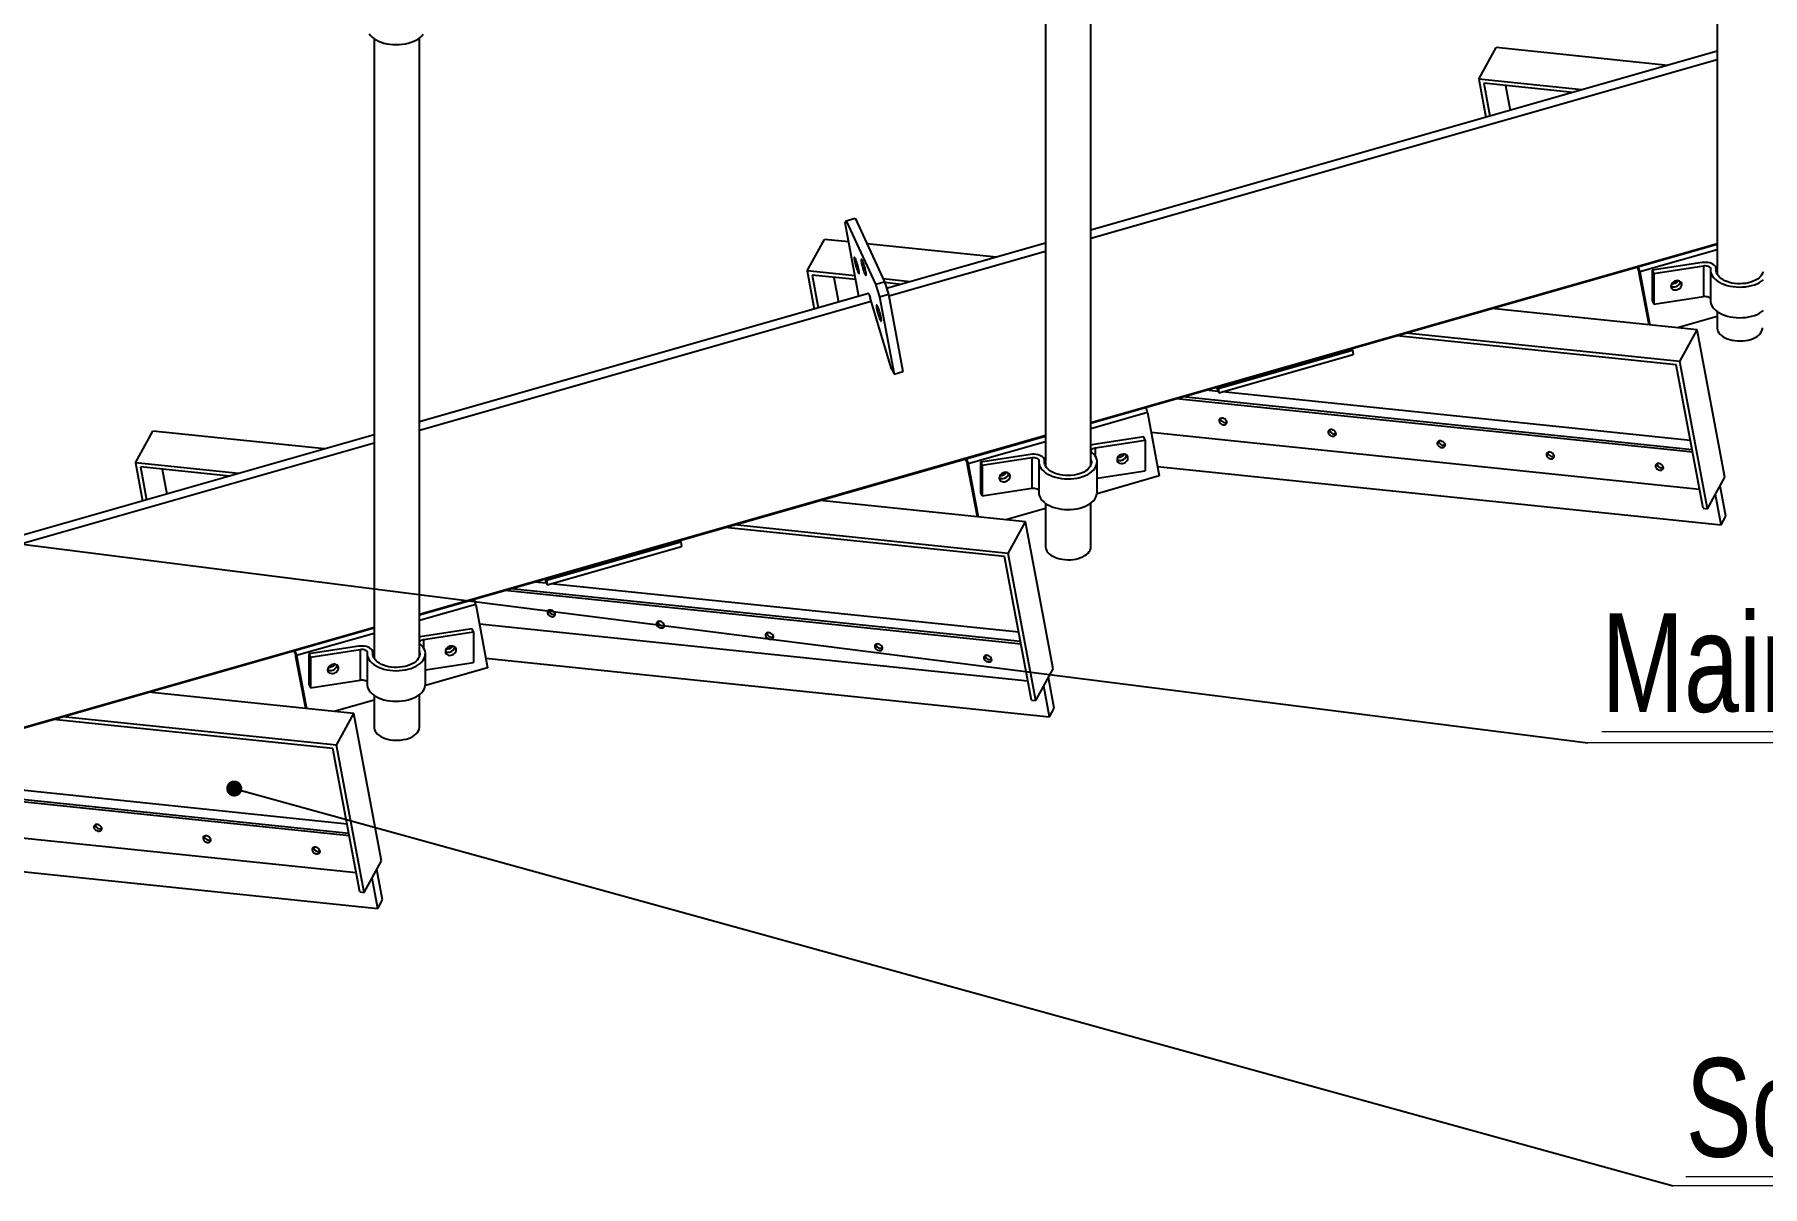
# Model space of a CAD drawing. Header units: millimetres. Extents: x 122 to 2816, y -707 to 556.
# Drawn here: x 332.8 to 394.2, y 192.9 to 233.9 of the extents above; entities that cross this region are included whole.
import ezdxf

# ---------------------------------------------------------------- set-up
doc = ezdxf.new("R2010")
doc.units = ezdxf.units.MM
doc.styles.add('SLDTEXTSTYLE7', font='TXT', dxfattribs={"width": 0.75})
doc.dimstyles.new('SLDDIMSTYLE0', dxfattribs={"dimtxt": 2.5, "dimasz": 1.852083, "dimexe": 0, "dimexo": 0.625, "dimgap": 0, "dimtad": 1, "dimdec": 0, "dimrnd": 1e-09, "dimtxsty": 'Standard', "dimsah": 1, "dimcen": 2.5, "dimazin": 3, "dimtfac": 1.852083, "dimtdec": 0, "dimtmove": 0, "dimatfit": 3, "dimfrac": 2})
doc.dimstyles.new('SLDDIMSTYLE1', dxfattribs={"dimtxt": 2.5, "dimasz": 0.569872, "dimexe": 0, "dimexo": 0.625, "dimgap": 0, "dimtad": 1, "dimdec": 0, "dimrnd": 1e-09, "dimtxsty": 'Standard', "dimblk1": 'DOT', "dimblk2": 'DOT', "dimsah": 1, "dimcen": 2.5, "dimazin": 3, "dimtfac": 0.569872, "dimtdec": 0, "dimtmove": 0, "dimatfit": 3, "dimldrblk": 'DOT', "dimfrac": 2})

# ---------------------------------------------------------------- blocks, each defined once
blk = doc.blocks.new('SW_NOTE_0_7')
at = {"color": 0, "linetype": 'Continuous', "lineweight": 0}
blk.add_line((17.432, 0), (0, 0), dxfattribs=at)
at = {"color": 0, "linetype": 'Continuous', "lineweight": 0, "insert": (0.446, 4.54), "char_height": 3.5, "attachment_point": 1, "style": 'SLDTEXTSTYLE7'}
blk.add_mtext('\\LScraper', dxfattribs=at)
blk = doc.blocks.new('_Dot')
at = {"color": 0, "linetype": 'ByBlock', "lineweight": -2}
blk.add_line((-0.5, 0), (-1, 0), dxfattribs=at)
at = {"color": 0, "linetype": 'ByBlock', "const_width": 0.5}
blk.add_lwpolyline([(-0.25, 0, 1), (0.25, 0, 1)], format="xyb", close=True, dxfattribs=at)
blk = doc.blocks.new('SW_NOTE_0_10')
at = {"color": 0, "linetype": 'Continuous', "lineweight": 0}
blk.add_line((23.402, 0), (0, 0), dxfattribs=at)
at = {"color": 0, "linetype": 'Continuous', "lineweight": 0, "insert": (0.488, 4.606), "char_height": 3.5, "attachment_point": 1, "style": 'SLDTEXTSTYLE7'}
blk.add_mtext('\\LMain Shaft', dxfattribs=at)

msp = doc.modelspace()

# ---------------------------------------------------------------- linework, layer by layer
at = {"color": 7, "linetype": 'Continuous', "lineweight": 25}
for p, q in [((392.545047, 234.853548), (392.545047, 225.347587)), ((368.68668, 234.281314), (368.68668, 218.52286)), ((370.29668, 218.571443), (370.29668, 234.296749)), ((344.828312, 233.709145), (344.828312, 211.69889)), ((346.438312, 211.774001), (346.438312, 233.732505)), ((384.074411, 232.271907), (384.689491, 233.395951)), ((390.794804, 232.762326), (384.689491, 233.395951)), ((392.545047, 233.262108), (370.29668, 226.909084)), ((384.074411, 232.271907), (384.329906, 230.916274)), ((387.743741, 231.891095), (384.074411, 232.271907)), ((387.414658, 231.797125), (384.254103, 232.125135)), ((384.254103, 232.125135), (384.474172, 230.957469)), ((385.020852, 232.04556), (385.187533, 231.161169)), ((361.562616, 227.166261), (361.599631, 227.241746)), ((362.05465, 224.555571), (361.562616, 227.166261)), ((361.599631, 227.241746), (361.917817, 227.332604)), ((361.599631, 227.241746), (362.64717, 224.984858)), ((361.917817, 227.332604), (362.965355, 225.075716)), ((360.210528, 225.457572), (360.825608, 226.581616)), ((361.689705, 226.491938), (360.825608, 226.581616)), ((366.930921, 225.947991), (362.339305, 226.42452)), ((368.68668, 226.449348), (363.037898, 224.836338)), ((370.29668, 220.079844), (392.545047, 226.432869)), ((370.29668, 220.052303), (392.545047, 226.405328)), ((360.210528, 225.457572), (360.466023, 224.101939)), ((361.91805, 225.280361), (360.210528, 225.457572)), ((361.942679, 225.149682), (360.39022, 225.3108)), ((360.39022, 225.3108), (360.610289, 224.143134)), ((389.726499, 225.556434), (389.708443, 225.595335)), ((389.746615, 225.606235), (389.748708, 225.601725)), ((390.126907, 223.540654), (389.780711, 225.377542)), ((389.80292, 225.422833), (390.158266, 223.5374)), ((392.010564, 225.755081), (390.2397, 225.481157)), ((390.2397, 225.481157), (390.291464, 225.369634)), ((390.2397, 225.481157), (390.2397, 224.392436)), ((390.291464, 225.369634), (392.062328, 225.643558)), ((390.291464, 225.369634), (390.291464, 224.280913)), ((392.062328, 225.643558), (392.062328, 224.554836)), ((392.311199, 225.483302), (392.311199, 224.394581)), ((392.514091, 225.443257), (392.514091, 225.532034)), ((361.15697, 225.231225), (361.32365, 224.346834)), ((362.64717, 224.984858), (362.965355, 225.075716)), ((362.64717, 224.984858), (362.782701, 224.537629)), ((363.879858, 225.07676), (362.918565, 225.176525)), ((362.965355, 225.075716), (363.100886, 224.628487)), ((363.550776, 224.98279), (362.975421, 225.042502)), ((362.391438, 224.651741), (346.438312, 220.096324)), ((362.375113, 224.662388), (362.366384, 224.644587)), ((363.213633, 221.979254), (362.448318, 224.50467)), ((362.782701, 224.537629), (363.100886, 224.628487)), ((362.782701, 224.537629), (363.299906, 221.793382)), ((363.100886, 224.628487), (363.618091, 221.884239)), ((391.838223, 223.36305), (384.542548, 224.120213)), ((390.2397, 224.392436), (390.291464, 224.280913)), ((390.291464, 224.280913), (392.062328, 224.554836)), ((392.545047, 223.837215), (391.138741, 223.435644)), ((392.545047, 224.016645), (392.545047, 223.43571)), ((391.092708, 222.12442), (381.162403, 223.155012)), ((391.223143, 222.239006), (381.491485, 223.248981)), ((391.223143, 222.239006), (391.838223, 223.36305)), ((392.823376, 218.135912), (391.838223, 223.36305)), ((374.816255, 221.283478), (379.589031, 222.646345)), ((374.845809, 221.126664), (379.618586, 222.489531)), ((379.246506, 222.607927), (379.564691, 222.698785)), ((379.589031, 222.646345), (379.564691, 222.698785)), ((379.589031, 222.646345), (379.618586, 222.489531)), ((392.208296, 217.011868), (391.223143, 222.239006)), ((363.213633, 221.979254), (363.299906, 221.793382)), ((363.299906, 221.793382), (363.618091, 221.884239)), ((392.053233, 217.027961), (391.092708, 222.12442)), ((374.822286, 221.177345), (374.392714, 221.221926)), ((374.753743, 221.325018), (374.845809, 221.126664)), ((374.791915, 221.335918), (375.1101, 221.426776)), ((374.791915, 221.335918), (374.816255, 221.283478)), ((374.816255, 221.283478), (374.845809, 221.126664)), ((391.599358, 219.436178), (374.969711, 221.162044)), ((372.246434, 220.609056), (372.248527, 220.604546)), ((372.302739, 220.425654), (372.726355, 218.177985)), ((391.678241, 219.017634), (373.338711, 220.920956)), ((391.661634, 219.105748), (373.560606, 220.984318)), ((344.828312, 219.636588), (322.557884, 213.277264)), ((336.346645, 218.643237), (336.961725, 219.767281)), ((343.067038, 219.133656), (336.961725, 219.767281)), ((346.438312, 213.267084), (368.68668, 219.620108)), ((346.438312, 213.239543), (368.68668, 219.592567)), ((372.171372, 219.5633), (370.400508, 219.289376)), ((370.452272, 219.177853), (372.223136, 219.451777)), ((372.223136, 219.451777), (372.171372, 219.5633)), ((372.223136, 219.451777), (372.223136, 218.363056)), ((372.433149, 219.733713), (391.924529, 217.710849)), ((336.346645, 218.643237), (336.60214, 217.287604)), ((340.015975, 218.262425), (336.346645, 218.643237)), ((365.862616, 218.742099), (365.84456, 218.781)), ((365.882732, 218.7919), (365.884825, 218.78739)), ((366.263024, 216.726319), (365.916828, 218.563207)), ((365.939037, 218.608498), (366.294383, 216.723065)), ((368.146681, 218.940746), (366.375817, 218.666822)), ((366.375817, 218.666822), (366.427581, 218.555299)), ((366.375817, 218.666822), (366.375817, 217.578101)), ((366.427581, 218.555299), (368.198445, 218.829223)), ((366.427581, 218.555299), (366.427581, 217.466578)), ((368.198445, 218.829223), (368.198445, 217.740501)), ((368.447316, 218.668967), (368.447316, 217.580246)), ((368.650209, 218.628922), (368.650209, 218.717699)), ((370.513983, 217.580246), (370.513983, 218.668967)), ((339.686893, 218.168455), (336.526337, 218.496465)), ((336.526337, 218.496465), (336.746406, 217.328799)), ((337.293087, 218.41689), (337.459767, 217.532499)), ((372.726355, 218.177985), (370.512253, 217.545748)), ((370.513983, 218.098678), (372.223136, 218.363056)), ((372.66283, 218.515043), (392.690936, 216.436477)), ((392.208296, 217.011868), (392.823376, 218.135912)), ((366.375817, 217.578101), (366.427581, 217.466578)), ((366.427581, 217.466578), (368.198445, 217.740501)), ((392.690936, 216.436477), (392.486628, 217.520514)), ((392.858685, 216.743034), (392.654378, 217.827071)), ((367.97434, 216.548715), (360.678666, 217.305878)), ((368.68668, 217.024455), (367.274858, 216.621309)), ((368.68668, 217.198455), (368.68668, 215.662503)), ((370.29668, 215.662503), (370.29668, 217.214284)), ((392.053233, 217.027961), (392.208296, 217.011868)), ((392.690936, 216.436477), (392.858685, 216.743034)), ((367.228826, 215.310085), (357.29852, 216.340677)), ((367.35926, 215.424671), (357.627602, 216.434646)), ((367.35926, 215.424671), (367.97434, 216.548715)), ((368.959493, 211.321577), (367.97434, 216.548715)), ((350.952372, 214.469143), (355.725148, 215.83201)), ((350.981926, 214.312329), (355.754703, 215.675196)), ((355.382623, 215.793592), (355.700808, 215.88445)), ((355.725148, 215.83201), (355.700808, 215.88445)), ((355.725148, 215.83201), (355.754703, 215.675196)), ((368.18935, 210.213626), (367.228826, 215.310085)), ((368.344413, 210.197533), (367.35926, 215.424671)), ((350.958403, 214.36301), (350.528832, 214.407591)), ((350.88986, 214.510683), (350.981926, 214.312329)), ((350.928032, 214.521583), (351.246217, 214.612441)), ((350.928032, 214.521583), (350.952372, 214.469143)), ((350.952372, 214.469143), (350.981926, 214.312329)), ((367.735476, 212.621843), (351.105828, 214.347709)), ((348.382551, 213.794721), (348.384644, 213.790211)), ((367.814358, 212.203299), (349.474828, 214.106621)), ((367.797751, 212.291413), (349.696723, 214.169983)), ((348.438856, 213.611319), (348.862472, 211.36365)), ((322.557884, 206.448025), (344.828312, 212.807348)), ((322.557884, 206.420484), (344.828312, 212.779807)), ((348.307489, 212.748965), (346.536625, 212.475041)), ((346.588389, 212.363518), (348.359253, 212.637442)), ((348.359253, 212.637442), (348.307489, 212.748965)), ((348.359253, 212.637442), (348.359253, 211.548721)), ((348.569266, 212.919378), (368.060647, 210.896514)), ((341.998733, 211.927764), (341.980677, 211.966665)), ((342.018849, 211.977565), (342.020942, 211.973055)), ((344.282798, 212.126411), (342.511934, 211.852487)), ((342.511934, 211.852487), (342.563698, 211.740964)), ((342.511934, 211.852487), (342.511934, 210.763766)), ((342.563698, 211.740964), (344.334562, 212.014888)), ((344.334562, 212.014888), (344.334562, 210.926166)), ((344.583433, 211.854632), (344.583433, 210.765911)), ((344.786326, 211.814587), (344.786326, 211.903364)), ((346.6501, 210.765911), (346.6501, 211.854632)), ((342.399141, 209.911984), (342.052945, 211.748872)), ((342.075154, 211.794163), (342.4305, 209.90873)), ((342.563698, 211.740964), (342.563698, 210.652243)), ((348.862472, 211.36365), (346.648371, 210.731413)), ((346.6501, 211.284343), (348.359253, 211.548721)), ((348.798947, 211.700708), (368.827053, 209.622142)), ((368.344413, 210.197533), (368.959493, 211.321577)), ((342.511934, 210.763766), (342.563698, 210.652243)), ((342.563698, 210.652243), (344.334562, 210.926166)), ((368.827053, 209.622142), (368.622745, 210.706179)), ((368.994802, 209.928699), (368.790495, 211.012736)), ((344.110457, 209.73438), (336.814783, 210.491543)), ((344.828312, 210.211694), (343.410975, 209.806974)), ((344.828312, 210.38033), (344.828312, 209.250198)), ((346.438312, 209.250198), (346.438312, 210.404084)), ((368.18935, 210.213626), (368.344413, 210.197533)), ((343.364943, 208.49575), (333.434637, 209.526342)), ((343.495377, 208.610336), (333.763719, 209.620311)), ((343.495377, 208.610336), (344.110457, 209.73438)), ((345.09561, 204.507242), (344.110457, 209.73438)), ((368.827053, 209.622142), (368.994802, 209.928699)), ((344.325467, 203.399291), (343.364943, 208.49575)), ((344.48053, 203.383198), (343.495377, 208.610336)), ((343.871593, 205.807508), (327.241945, 207.533374)), ((343.950475, 205.388964), (325.610945, 207.292286)), ((343.933868, 205.477078), (325.83284, 207.355648)), ((324.705383, 206.105043), (344.196764, 204.082179)), ((324.935064, 204.886373), (344.96317, 202.807807)), ((344.48053, 203.383198), (345.09561, 204.507242)), ((344.96317, 202.807807), (344.758863, 203.891844)), ((345.130919, 203.114364), (344.926612, 204.198401)), ((344.325467, 203.399291), (344.48053, 203.383198)), ((344.96317, 202.807807), (345.130919, 203.114364))]:
    msp.add_line(p, q, dxfattribs=at)
at = {"color": 8, "linetype": 'Continuous', "lineweight": 25}
for p, q in [((392.545047, 232.961353), (370.29668, 226.608329)), ((368.68668, 226.148593), (363.114285, 224.557395)), ((392.545047, 226.40022), (389.748708, 225.601725)), ((392.545047, 226.205848), (389.80292, 225.422833)), ((392.513153, 225.516229), (392.513153, 225.450376)), ((362.486652, 224.378174), (346.438312, 219.795569)), ((362.375113, 224.662388), (362.381252, 224.664141)), ((372.248527, 220.604546), (370.29668, 220.047195)), ((372.302739, 220.425654), (370.29668, 219.852823)), ((344.828312, 219.335833), (322.557884, 212.976509)), ((368.68668, 219.58746), (365.884825, 218.78739)), ((368.68668, 219.393088), (365.939037, 218.608498)), ((370.452272, 219.177853), (370.452272, 218.872029)), ((368.64927, 218.701894), (368.64927, 218.636041)), ((348.384644, 213.790211), (346.438312, 213.234435)), ((348.438856, 213.611319), (346.438312, 213.040063)), ((344.828312, 212.774699), (342.020942, 211.973055)), ((344.828312, 212.580327), (342.075154, 211.794163)), ((344.785388, 211.887559), (344.785388, 211.821706)), ((346.588389, 212.363518), (346.588389, 212.057694))]:
    msp.add_line(p, q, dxfattribs=at)
at = {"color": 7, "linetype": 'Continuous', "lineweight": 25, "flags": 128}
for points in [[(344.652163, 233.88103), (344.69795, 233.821897), (344.754573, 233.765979), (344.821364, 233.713934), (344.897536, 233.666376), (344.982191, 233.623867), (345.07433, 233.586906), (345.172868, 233.55593), (345.276642, 233.531305), (345.38443, 233.513319), (345.49496, 233.502187), (345.606929, 233.498037), (345.719018, 233.500921), (345.829904, 233.510803), (345.938281, 233.527567), (346.042871, 233.551015), (346.14244, 233.580872), (346.235814, 233.616785), (346.321894, 233.65833), (346.399663, 233.705018), (346.468206, 233.756298), (346.526714, 233.811566), (346.574496, 233.87017)], [(362.052975, 225.488868), (362.042462, 225.539642), (362.0292, 225.595186), (362.013733, 225.653226), (361.996693, 225.711386), (361.978779, 225.767284), (361.960724, 225.818633), (361.943266, 225.86333), (361.927122, 225.899545), (361.912951, 225.925796), (361.901333, 225.941007), (361.892745, 225.944556), (361.887538, 225.936298), (361.885926, 225.916571), (361.887973, 225.886183), (361.893597, 225.846377), (361.902567, 225.798783), (361.914516, 225.74535), (361.928954, 225.688265), (361.945292, 225.629865), (361.962858, 225.572542), (361.980936, 225.518642), (361.998784, 225.470371), (362.015672, 225.429706), (362.030908, 225.398312), (362.043868, 225.377475), (362.054023, 225.368046), (362.060956, 225.370412), (362.064383, 225.384477), (362.064165, 225.409664), (362.06031, 225.444942), (362.052975, 225.488868)], [(362.299562, 225.423303), (362.289048, 225.474077), (362.275787, 225.529621), (362.260319, 225.587661), (362.24328, 225.645821), (362.225366, 225.70172), (362.207311, 225.753069), (362.189853, 225.797765), (362.173708, 225.833981), (362.159537, 225.860231), (362.14792, 225.875442), (362.139332, 225.878992), (362.134125, 225.870734), (362.132513, 225.851007), (362.13456, 225.820618), (362.140184, 225.780812), (362.149154, 225.733218), (362.161103, 225.679785), (362.175541, 225.6227), (362.191878, 225.564301), (362.209445, 225.506977), (362.227523, 225.453077), (362.245371, 225.404807), (362.262258, 225.364142), (362.277495, 225.332748), (362.290455, 225.31191), (362.30061, 225.302481), (362.307543, 225.304848), (362.31097, 225.318912), (362.310752, 225.344099), (362.306896, 225.379378), (362.299562, 225.423303)], [(392.513153, 225.516229), (392.511916, 225.556081), (392.498826, 225.595217), (392.474273, 225.63247), (392.438989, 225.666731), (392.394024, 225.696979), (392.340718, 225.722312), (392.280661, 225.741975), (392.21564, 225.755384), (392.147594, 225.762138), (392.078549, 225.762036), (392.010564, 225.755081)], [(392.062328, 225.643558), (392.109259, 225.647458), (392.156463, 225.644871), (392.201284, 225.635942), (392.241206, 225.621172), (392.273982, 225.601393), (392.297772, 225.577715), (392.311237, 225.551469), (392.313622, 225.524132)], [(392.313622, 225.524132), (392.312031, 225.459367), (392.322613, 225.394884), (392.345243, 225.331443), (392.379655, 225.269793), (392.425442, 225.21066), (392.482064, 225.154742), (392.548855, 225.102697), (392.625027, 225.055139), (392.709682, 225.01263), (392.801821, 224.975669), (392.900359, 224.944693), (393.004134, 224.920068), (393.111921, 224.902082), (393.222452, 224.89095), (393.334421, 224.8868), (393.44651, 224.889684), (393.557396, 224.899566), (393.665773, 224.91633), (393.770362, 224.939779), (393.869931, 224.969635), (393.963306, 225.005548), (394.049385, 225.047093), (394.127155, 225.093781), (394.195697, 225.145061)], [(394.171792, 225.425324), (394.154054, 225.369122), (394.124901, 225.314531), (394.084743, 225.262319), (394.034148, 225.213224), (393.973829, 225.167937), (393.904635, 225.127097), (393.827544, 225.09128), (393.743641, 225.060991), (393.654111, 225.036657), (393.560215, 225.018622), (393.463278, 225.007138), (393.364666, 225.00237), (393.26577, 225.004383), (393.167986, 225.013149), (393.07269, 225.028546), (392.981228, 225.050354), (392.894889, 225.078268), (392.81489, 225.111894), (392.74236, 225.150756), (392.678322, 225.194308), (392.623677, 225.241935), (392.579198, 225.292966), (392.545511, 225.346681), (392.523091, 225.402322), (392.512254, 225.459105), (392.513153, 225.516229), (392.513153, 225.516229)], [(390.90345, 224.928002), (390.907559, 224.925031), (390.945719, 224.905731), (390.990094, 224.896206), (391.037896, 224.897056), (391.086122, 224.908226), (391.131741, 224.929014), (391.171887, 224.958115), (391.204038, 224.9937), (391.226173, 225.033533), (391.236901, 225.075111), (391.237588, 225.083093)], [(391.096402, 224.786476), (391.144445, 224.799038), (391.189469, 224.821072), (391.228646, 224.851193), (391.259513, 224.88751), (391.280132, 224.927739), (391.289206, 224.969353), (391.286165, 225.009738), (391.271201, 225.046356), (391.245253, 225.076905), (391.209953, 225.099468), (391.167518, 225.112625), (391.120614, 225.11555), (391.072189, 225.108059), (391.025286, 225.090623), (390.98285, 225.064338), (390.94755, 225.030856), (390.921603, 224.992279), (390.906638, 224.951032), (390.903598, 224.909706), (390.912672, 224.870899), (390.93329, 224.837048), (390.964157, 224.810281), (391.003334, 224.79228), (391.048359, 224.784175), (391.096402, 224.786476)], [(391.044638, 224.897999), (391.092681, 224.910561), (391.137706, 224.932595), (391.176882, 224.962717), (391.20775, 224.999033), (391.228368, 225.039262), (391.237442, 225.080877), (391.237588, 225.08309)], [(362.375113, 224.662388), (362.379282, 224.66499), (362.3855, 224.6602), (362.393528, 224.648203), (362.403059, 224.629459), (362.413726, 224.604688), (362.425118, 224.574844), (362.436798, 224.541072), (362.448318, 224.50467)], [(362.841695, 223.789597), (362.831181, 223.840371), (362.817919, 223.895915), (362.802452, 223.953955), (362.785413, 224.012115), (362.767499, 224.068014), (362.749443, 224.119363), (362.731986, 224.16406), (362.715841, 224.200275), (362.70167, 224.226525), (362.690053, 224.241736), (362.681465, 224.245286), (362.676258, 224.237028), (362.674645, 224.217301), (362.676693, 224.186912), (362.682317, 224.147106), (362.691287, 224.099512), (362.703235, 224.046079), (362.717674, 223.988994), (362.734011, 223.930595), (362.751578, 223.873271), (362.769656, 223.819371), (362.787503, 223.771101), (362.804391, 223.730436), (362.819627, 223.699042), (362.832588, 223.678204), (362.842743, 223.668775), (362.849676, 223.671142), (362.853103, 223.685206), (362.852885, 223.710394), (362.849029, 223.745672), (362.841695, 223.789597)], [(392.062328, 224.554836), (392.109259, 224.558737), (392.156463, 224.55615), (392.201284, 224.547221), (392.241206, 224.532451), (392.273982, 224.512672), (392.297772, 224.488994), (392.311199, 224.462877)], [(392.311199, 224.394581), (392.312031, 224.370645), (392.322613, 224.306163), (392.345243, 224.242722), (392.379655, 224.181072), (392.425442, 224.121939), (392.482064, 224.066021), (392.548855, 224.013976), (392.625027, 223.966418), (392.709682, 223.923909), (392.801821, 223.886948), (392.900359, 223.855972), (393.004134, 223.831347), (393.111921, 223.813361), (393.222452, 223.802228), (393.334421, 223.798079), (393.44651, 223.800963), (393.557396, 223.810845), (393.665773, 223.827609), (393.770362, 223.851057), (393.869931, 223.880914), (393.963306, 223.916827), (394.049385, 223.958372), (394.127155, 224.00506), (394.195697, 224.05634)], [(392.545047, 223.43571), (392.545242, 223.425483), (392.553246, 223.369556), (392.572868, 223.314593), (392.603824, 223.261397), (392.645661, 223.210742), (392.697769, 223.163368), (392.75939, 223.119965), (392.829623, 223.081167), (392.907446, 223.047539), (392.991722, 223.019571), (393.081224, 222.997671), (393.174646, 222.982159), (393.270625, 222.973261), (393.367763, 222.971106), (393.464642, 222.975726), (393.559851, 222.987054), (393.652, 223.004924)], [(393.652, 223.004924), (393.739745, 223.029076), (393.821808, 223.059158), (393.896992, 223.09473), (393.9642, 223.135275), (394.022453, 223.180201), (394.0709, 223.228853), (394.108835, 223.280521), (394.135706, 223.334453), (394.15112, 223.38986), (394.155047, 223.43571)], [(375.126794, 220.094772), (375.114896, 220.128493), (375.092656, 220.160656), (375.061876, 220.188655), (375.025049, 220.210221), (374.985158, 220.223608), (374.945436, 220.22773), (374.909101, 220.222254), (374.879095, 220.207624), (374.857851, 220.185025), (374.847089, 220.156287), (374.847681, 220.123739), (374.859579, 220.090017), (374.881819, 220.057855), (374.912599, 220.029856), (374.949426, 220.00829), (374.989317, 219.994903), (375.029039, 219.990781), (375.065374, 219.996256), (375.09538, 220.010886), (375.116624, 220.033486), (375.127386, 220.062224), (375.126794, 220.094772)], [(379.003371, 219.692451), (378.991473, 219.726172), (378.969233, 219.758335), (378.938453, 219.786334), (378.901625, 219.8079), (378.861735, 219.821287), (378.822013, 219.825409), (378.785677, 219.819934), (378.755672, 219.805303), (378.734428, 219.782704), (378.723666, 219.753966), (378.724257, 219.721418), (378.736155, 219.687697), (378.758395, 219.655534), (378.789176, 219.627535), (378.826003, 219.605969), (378.865894, 219.592582), (378.905616, 219.58846), (378.941951, 219.593936), (378.971956, 219.608566), (378.993201, 219.631165), (379.003963, 219.659903), (379.003371, 219.692451)], [(370.400508, 219.289376), (370.335607, 219.275776), (370.29668, 219.263795)], [(370.338081, 219.001892), (370.316469, 219.026256), (370.305399, 219.052872), (370.305493, 219.080244), (370.316747, 219.106835), (370.338528, 219.131148), (370.369611, 219.151819), (370.408249, 219.167684), (370.452272, 219.177853)], [(382.879948, 219.29013), (382.86805, 219.323852), (382.84581, 219.356015), (382.815029, 219.384013), (382.778202, 219.40558), (382.738312, 219.418966), (382.69859, 219.423089), (382.662254, 219.417613), (382.632249, 219.402983), (382.611005, 219.380383), (382.600243, 219.351645), (382.600834, 219.319097), (382.612732, 219.285376), (382.634972, 219.253213), (382.665753, 219.225214), (382.70258, 219.203648), (382.74247, 219.190262), (382.782192, 219.186139), (382.818528, 219.191615), (382.848533, 219.206245), (382.869778, 219.228844), (382.88054, 219.257582), (382.879948, 219.29013)], [(368.64927, 218.701894), (368.648034, 218.741746), (368.634944, 218.780882), (368.61039, 218.818135), (368.575106, 218.852396), (368.530141, 218.882644), (368.476835, 218.907977), (368.416778, 218.92764), (368.351757, 218.941049), (368.283711, 218.947803), (368.214666, 218.947701), (368.146681, 218.940746)], [(368.198445, 218.829223), (368.245376, 218.833123), (368.29258, 218.830536), (368.337402, 218.821607), (368.377323, 218.806837), (368.410099, 218.787058), (368.433889, 218.76338), (368.447355, 218.737134), (368.449739, 218.709797)], [(368.449739, 218.709797), (368.448148, 218.645032), (368.45873, 218.580549), (368.48136, 218.517108), (368.515772, 218.455458), (368.561559, 218.396325), (368.618181, 218.340407), (368.684973, 218.288362), (368.761145, 218.240804), (368.845799, 218.198295), (368.937939, 218.161334), (369.036476, 218.130358), (369.140251, 218.105733), (369.248039, 218.087747), (369.358569, 218.076615), (369.470538, 218.072465), (369.582627, 218.075349), (369.693513, 218.085231), (369.80189, 218.101995), (369.906479, 218.125444), (370.006048, 218.1553), (370.099423, 218.191213), (370.185502, 218.232758), (370.263272, 218.279446), (370.331815, 218.330726), (370.390322, 218.385994), (370.438105, 218.444599), (370.4746, 218.505848), (370.499376, 218.569021), (370.512142, 218.633372), (370.512746, 218.698142), (370.501183, 218.762569), (370.477588, 218.825892), (370.442239, 218.887365), (370.395553, 218.946264), (370.338081, 219.001892)], [(370.29668, 218.766492), (370.308303, 218.72504), (370.313981, 218.668008), (370.307909, 218.610989), (370.290171, 218.554787), (370.261018, 218.500196), (370.22086, 218.447984), (370.170265, 218.398889), (370.109946, 218.353602), (370.040752, 218.312762), (369.963661, 218.276945), (369.879758, 218.246656), (369.790228, 218.222322), (369.696332, 218.204287), (369.599395, 218.192803), (369.500783, 218.188035), (369.401888, 218.190048), (369.304103, 218.198814), (369.208807, 218.214211), (369.117345, 218.236019), (369.031006, 218.263933), (368.951007, 218.297559), (368.878477, 218.336421), (368.814439, 218.379973), (368.759794, 218.4276), (368.715315, 218.478631), (368.681628, 218.532346), (368.659208, 218.587987), (368.648371, 218.64477), (368.64927, 218.701894), (368.64927, 218.701894)], [(371.225247, 218.761123), (371.229355, 218.758153), (371.267515, 218.738853), (371.311889, 218.729328), (371.359692, 218.730177), (371.407917, 218.741347), (371.453536, 218.762136), (371.493683, 218.791237), (371.525833, 218.826822), (371.547968, 218.866655), (371.558697, 218.908233), (371.559383, 218.916214)], [(371.418197, 218.619597), (371.466241, 218.632159), (371.511265, 218.654194), (371.550442, 218.684315), (371.581309, 218.720631), (371.601927, 218.760861), (371.611001, 218.802475), (371.607961, 218.84286), (371.592997, 218.879477), (371.567049, 218.910027), (371.531749, 218.932589), (371.489314, 218.945746), (371.44241, 218.948671), (371.393985, 218.941181), (371.347081, 218.923745), (371.304646, 218.89746), (371.269346, 218.863977), (371.243398, 218.8254), (371.228434, 218.784153), (371.225393, 218.742828), (371.234467, 218.70402), (371.255086, 218.67017), (371.285953, 218.643403), (371.32513, 218.625401), (371.370154, 218.617296), (371.418197, 218.619597)], [(371.366434, 218.731121), (371.414477, 218.743683), (371.459501, 218.765717), (371.498678, 218.795838), (371.529545, 218.832155), (371.550164, 218.872384), (371.559238, 218.913998), (371.559383, 218.916212)], [(386.756525, 218.88781), (386.744627, 218.921531), (386.722387, 218.953694), (386.691606, 218.981693), (386.654779, 219.003259), (386.614889, 219.016645), (386.575167, 219.020768), (386.538831, 219.015292), (386.508826, 219.000662), (386.487582, 218.978063), (386.476819, 218.949325), (386.477411, 218.916777), (386.489309, 218.883055), (386.511549, 218.850892), (386.54233, 218.822894), (386.579157, 218.801327), (386.619047, 218.787941), (386.658769, 218.783818), (386.695105, 218.789294), (386.72511, 218.803924), (386.746354, 218.826524), (386.757117, 218.855262), (386.756525, 218.88781)], [(390.633102, 218.485489), (390.621204, 218.51921), (390.598964, 218.551373), (390.568183, 218.579372), (390.531356, 218.600938), (390.491465, 218.614325), (390.451743, 218.618447), (390.415408, 218.612971), (390.385403, 218.598341), (390.364158, 218.575742), (390.353396, 218.547004), (390.353988, 218.514456), (390.365886, 218.480735), (390.388126, 218.448572), (390.418906, 218.420573), (390.455734, 218.399007), (390.495624, 218.38562), (390.535346, 218.381498), (390.571682, 218.386973), (390.601687, 218.401604), (390.622931, 218.424203), (390.633693, 218.452941), (390.633102, 218.485489)], [(367.039568, 218.113667), (367.043677, 218.110696), (367.081836, 218.091396), (367.126211, 218.081871), (367.174013, 218.082721), (367.222239, 218.093891), (367.267858, 218.114679), (367.308004, 218.14378), (367.340155, 218.179365), (367.36229, 218.219198), (367.373018, 218.260776), (367.373705, 218.268757)], [(367.232519, 217.972141), (367.280562, 217.984703), (367.325587, 218.006737), (367.364763, 218.036858), (367.39563, 218.073175), (367.416249, 218.113404), (367.425323, 218.155018), (367.422282, 218.195403), (367.407318, 218.232021), (367.381371, 218.26257), (367.34607, 218.285133), (367.303635, 218.29829), (367.256731, 218.301215), (367.208306, 218.293724), (367.161403, 218.276288), (367.118967, 218.250003), (367.083667, 218.216521), (367.05772, 218.177944), (367.042756, 218.136697), (367.039715, 218.095371), (367.048789, 218.056564), (367.069407, 218.022713), (367.100275, 217.995946), (367.139451, 217.977945), (367.184476, 217.96984), (367.232519, 217.972141)], [(367.180755, 218.083664), (367.228798, 218.096226), (367.273823, 218.11826), (367.312999, 218.148382), (367.343867, 218.184698), (367.364485, 218.224927), (367.373559, 218.266542), (367.373705, 218.268755)], [(368.198445, 217.740501), (368.245376, 217.744402), (368.29258, 217.741815), (368.337402, 217.732886), (368.377323, 217.718116), (368.410099, 217.698337), (368.433889, 217.674659), (368.447316, 217.648542)], [(368.447316, 217.580246), (368.448148, 217.556311), (368.45873, 217.491828), (368.48136, 217.428387), (368.515772, 217.366737), (368.561559, 217.307604), (368.618181, 217.251686), (368.684973, 217.199641), (368.761145, 217.152083), (368.845799, 217.109574), (368.937939, 217.072613), (369.036476, 217.041637), (369.140251, 217.017012), (369.248039, 216.999026), (369.358569, 216.987893), (369.470538, 216.983744), (369.582627, 216.986628), (369.693513, 216.99651), (369.80189, 217.013274), (369.906479, 217.036722), (370.006048, 217.066579), (370.099423, 217.102492), (370.185502, 217.144037), (370.263272, 217.190725), (370.331815, 217.242005), (370.390322, 217.297273), (370.438105, 217.355877), (370.4746, 217.417127), (370.499376, 217.4803), (370.512142, 217.544651), (370.513983, 217.580246)], [(368.68668, 215.662503), (368.690423, 215.617738), (368.705612, 215.562309), (368.732264, 215.508342), (368.76999, 215.456622), (368.818239, 215.407905), (368.876309, 215.362901), (368.943352, 215.322265), (369.018391, 215.286591), (369.100332, 215.256398), (369.18798, 215.232127), (369.280056, 215.214132), (369.375218, 215.202676), (369.472078, 215.197925), (369.569224, 215.199948), (369.66524, 215.208716), (369.758724, 215.224102), (369.848314, 215.245881), (369.932704, 215.273734), (370.010663, 215.307257), (370.081054, 215.345961), (370.14285, 215.38928), (370.195151, 215.436583), (370.237194, 215.487181), (370.268365, 215.540335), (370.288211, 215.595271), (370.296441, 215.651188), (370.29668, 215.662503)], [(351.262911, 213.280437), (351.251013, 213.314158), (351.228773, 213.346321), (351.197993, 213.37432), (351.161166, 213.395886), (351.121275, 213.409273), (351.081553, 213.413395), (351.045218, 213.407919), (351.015212, 213.393289), (350.993968, 213.37069), (350.983206, 213.341952), (350.983798, 213.309404), (350.995696, 213.275682), (351.017936, 213.24352), (351.048716, 213.215521), (351.085543, 213.193955), (351.125434, 213.180568), (351.165156, 213.176446), (351.201491, 213.181921), (351.231497, 213.196551), (351.252741, 213.219151), (351.263503, 213.247889), (351.262911, 213.280437)], [(346.536625, 212.475041), (346.471724, 212.461441), (346.438312, 212.451356)], [(355.139488, 212.878116), (355.12759, 212.911837), (355.10535, 212.944), (355.07457, 212.971999), (355.037742, 212.993565), (354.997852, 213.006952), (354.95813, 213.011074), (354.921795, 213.005599), (354.891789, 212.990968), (354.870545, 212.968369), (354.859783, 212.939631), (354.860375, 212.907083), (354.872272, 212.873362), (354.894513, 212.841199), (354.925293, 212.8132), (354.96212, 212.791634), (355.002011, 212.778247), (355.041733, 212.774125), (355.078068, 212.779601), (355.108074, 212.794231), (355.129318, 212.81683), (355.14008, 212.845568), (355.139488, 212.878116)], [(359.016065, 212.475795), (359.004167, 212.509517), (358.981927, 212.54168), (358.951147, 212.569678), (358.914319, 212.591245), (358.874429, 212.604631), (358.834707, 212.608754), (358.798371, 212.603278), (358.768366, 212.588648), (358.747122, 212.566048), (358.73636, 212.53731), (358.736951, 212.504762), (358.748849, 212.471041), (358.771089, 212.438878), (358.80187, 212.410879), (358.838697, 212.389313), (358.878588, 212.375927), (358.91831, 212.371804), (358.954645, 212.37728), (358.98465, 212.39191), (359.005895, 212.414509), (359.016657, 212.443247), (359.016065, 212.475795)], [(344.785388, 211.887559), (344.784151, 211.927412), (344.771061, 211.966547), (344.746508, 212.0038), (344.711223, 212.038061), (344.666258, 212.068309), (344.612953, 212.093642), (344.552895, 212.113305), (344.487874, 212.126714), (344.419828, 212.133468), (344.350783, 212.133366), (344.282798, 212.126411)], [(344.334562, 212.014888), (344.381494, 212.018788), (344.428697, 212.016201), (344.473519, 212.007272), (344.51344, 211.992502), (344.546216, 211.972723), (344.570006, 211.949045), (344.583472, 211.922799), (344.585857, 211.895462)], [(344.585857, 211.895462), (344.584266, 211.830697), (344.594847, 211.766214), (344.617477, 211.702773), (344.651889, 211.641123), (344.697676, 211.58199), (344.754299, 211.526072), (344.82109, 211.474027), (344.897262, 211.426469), (344.981916, 211.38396), (345.074056, 211.346999), (345.172593, 211.316023), (345.276368, 211.291398), (345.384156, 211.273412), (345.494686, 211.26228), (345.606655, 211.25813), (345.718744, 211.261014), (345.82963, 211.270896), (345.938007, 211.28766), (346.042596, 211.311109), (346.142165, 211.340965), (346.23554, 211.376878), (346.32162, 211.418423), (346.399389, 211.465111), (346.467932, 211.516391), (346.526439, 211.571659), (346.574222, 211.630264), (346.610717, 211.691513), (346.635493, 211.754686), (346.648259, 211.819037), (346.648863, 211.883807), (346.6373, 211.948234), (346.613705, 212.011557), (346.578356, 212.07303), (346.53167, 212.131929), (346.474198, 212.187557)], [(346.438312, 211.935264), (346.44442, 211.910705), (346.450098, 211.853673), (346.444026, 211.796654), (346.426288, 211.740452), (346.397135, 211.685861), (346.356978, 211.633649), (346.306382, 211.584554), (346.246063, 211.539267), (346.17687, 211.498427), (346.099778, 211.46261), (346.015876, 211.432321), (345.926345, 211.407987), (345.832449, 211.389952), (345.735512, 211.378468), (345.6369, 211.3737), (345.538005, 211.375713), (345.44022, 211.384479), (345.344924, 211.399876), (345.253462, 211.421684), (345.167123, 211.449598), (345.087124, 211.483224), (345.014594, 211.522086), (344.950556, 211.565638), (344.895912, 211.613265), (344.851432, 211.664296), (344.817745, 211.718011), (344.795325, 211.773652), (344.784488, 211.830435), (344.785388, 211.887559), (344.785388, 211.887559)], [(346.474198, 212.187557), (346.452586, 212.211921), (346.441516, 212.238537), (346.44161, 212.265909), (346.452864, 212.2925), (346.474645, 212.316813), (346.505728, 212.337484), (346.544366, 212.353349), (346.588389, 212.363518)], [(347.361365, 211.946788), (347.365472, 211.943818), (347.403632, 211.924518), (347.448007, 211.914993), (347.495809, 211.915842), (347.544034, 211.927012), (347.589654, 211.947801), (347.6298, 211.976902), (347.66195, 212.012487), (347.684085, 212.05232), (347.694814, 212.093898), (347.6955, 212.101877)], [(347.554315, 211.805262), (347.602358, 211.817824), (347.647382, 211.839859), (347.686559, 211.86998), (347.717426, 211.906296), (347.738045, 211.946526), (347.747119, 211.98814), (347.744078, 212.028525), (347.729114, 212.065142), (347.703166, 212.095692), (347.667866, 212.118254), (347.625431, 212.131411), (347.578527, 212.134336), (347.530102, 212.126846), (347.483198, 212.10941), (347.440763, 212.083125), (347.405463, 212.049642), (347.379515, 212.011065), (347.364551, 211.969818), (347.361511, 211.928493), (347.370585, 211.889685), (347.391203, 211.855835), (347.42207, 211.829068), (347.461247, 211.811066), (347.506271, 211.802961), (347.554315, 211.805262)], [(347.502551, 211.916786), (347.550594, 211.929348), (347.595618, 211.951382), (347.634795, 211.981503), (347.665662, 212.01782), (347.686281, 212.058049), (347.695355, 212.099663), (347.6955, 212.101877)], [(362.892642, 212.073475), (362.880744, 212.107196), (362.858504, 212.139359), (362.827723, 212.167358), (362.790896, 212.188924), (362.751006, 212.20231), (362.711284, 212.206433), (362.674948, 212.200957), (362.644943, 212.186327), (362.623699, 212.163728), (362.612936, 212.13499), (362.613528, 212.102442), (362.625426, 212.06872), (362.647666, 212.036557), (362.678447, 212.008559), (362.715274, 211.986992), (362.755164, 211.973606), (362.794886, 211.969483), (362.831222, 211.974959), (362.861227, 211.989589), (362.882471, 212.012189), (362.893234, 212.040927), (362.892642, 212.073475)], [(366.769219, 211.671154), (366.757321, 211.704875), (366.735081, 211.737038), (366.7043, 211.765037), (366.667473, 211.786603), (366.627583, 211.79999), (366.587861, 211.804112), (366.551525, 211.798636), (366.52152, 211.784006), (366.500275, 211.761407), (366.489513, 211.732669), (366.490105, 211.700121), (366.502003, 211.6664), (366.524243, 211.634237), (366.555024, 211.606238), (366.591851, 211.584672), (366.631741, 211.571285), (366.671463, 211.567163), (366.707799, 211.572638), (366.737804, 211.587269), (366.759048, 211.609868), (366.769811, 211.638606), (366.769219, 211.671154)], [(343.175686, 211.299331), (343.179794, 211.296361), (343.217953, 211.277061), (343.262328, 211.267536), (343.31013, 211.268386), (343.358356, 211.279556), (343.403975, 211.300344), (343.444121, 211.329445), (343.476272, 211.36503), (343.498407, 211.404863), (343.509135, 211.446441), (343.509822, 211.454421)], [(343.368636, 211.157806), (343.416679, 211.170368), (343.461704, 211.192402), (343.50088, 211.222523), (343.531748, 211.25884), (343.552366, 211.299069), (343.56144, 211.340683), (343.558399, 211.381068), (343.543435, 211.417686), (343.517488, 211.448235), (343.482187, 211.470798), (343.439752, 211.483955), (343.392848, 211.48688), (343.344423, 211.479389), (343.29752, 211.461953), (343.255085, 211.435668), (343.219784, 211.402186), (343.193837, 211.363609), (343.178873, 211.322362), (343.175832, 211.281036), (343.184906, 211.242229), (343.205524, 211.208378), (343.236392, 211.181611), (343.275568, 211.16361), (343.320593, 211.155505), (343.368636, 211.157806)], [(343.316872, 211.269329), (343.364915, 211.281891), (343.40994, 211.303925), (343.449117, 211.334047), (343.479984, 211.370363), (343.500602, 211.410592), (343.509676, 211.452207), (343.509822, 211.45442)], [(344.334562, 210.926166), (344.381494, 210.930067), (344.428697, 210.92748), (344.473519, 210.918551), (344.51344, 210.903781), (344.546216, 210.884002), (344.570006, 210.860324), (344.583433, 210.834207)], [(344.583433, 210.765911), (344.584266, 210.741976), (344.594847, 210.677493), (344.617477, 210.614052), (344.651889, 210.552402), (344.697676, 210.493269), (344.754299, 210.437351), (344.82109, 210.385306), (344.897262, 210.337748), (344.981916, 210.295239), (345.074056, 210.258278), (345.172593, 210.227302), (345.276368, 210.202677), (345.384156, 210.184691), (345.494686, 210.173559), (345.606655, 210.169409), (345.718744, 210.172293), (345.82963, 210.182175), (345.938007, 210.198939), (346.042596, 210.222387), (346.142165, 210.252244), (346.23554, 210.288157), (346.32162, 210.329702), (346.399389, 210.37639), (346.467932, 210.42767), (346.526439, 210.482938), (346.574222, 210.541542), (346.610717, 210.602792), (346.635493, 210.665965), (346.648259, 210.730316), (346.6501, 210.765911)], [(344.828312, 209.250198), (344.830015, 209.21998), (344.842182, 209.164303), (344.865885, 209.109879), (344.900779, 209.057502), (344.946354, 209.007934), (345.001947, 208.961899), (345.066747, 208.920068), (345.139809, 208.883051), (345.220067, 208.851387), (345.306351, 208.82554), (345.397403, 208.805885), (345.491895, 208.792709), (345.588449, 208.786204), (345.685657, 208.786465), (345.782102, 208.793489), (345.876377, 208.807172), (345.967108, 208.827316), (346.052972, 208.853626), (346.132715, 208.885719), (346.205177, 208.923128), (346.269299, 208.965305), (346.324147, 209.011637)], [(335.152182, 205.66146), (335.140284, 205.695182), (335.118044, 205.727345), (335.087264, 205.755343), (335.050436, 205.77691), (335.010546, 205.790296), (334.970824, 205.794419), (334.934488, 205.788943), (334.904483, 205.774313), (334.883239, 205.751713), (334.872477, 205.722975), (334.873069, 205.690427), (334.884966, 205.656706), (334.907207, 205.624543), (334.937987, 205.596544), (334.974814, 205.574978), (335.014705, 205.561592), (335.054427, 205.557469), (335.090762, 205.562945), (335.120767, 205.577575), (335.142012, 205.600174), (335.152774, 205.628912), (335.152182, 205.66146)], [(339.028759, 205.25914), (339.016861, 205.292861), (338.994621, 205.325024), (338.963841, 205.353023), (338.927013, 205.374589), (338.887123, 205.387975), (338.847401, 205.392098), (338.811065, 205.386622), (338.78106, 205.371992), (338.759816, 205.349393), (338.749054, 205.320655), (338.749645, 205.288107), (338.761543, 205.254385), (338.783783, 205.222222), (338.814564, 205.194224), (338.851391, 205.172657), (338.891281, 205.159271), (338.931003, 205.155148), (338.967339, 205.160624), (338.997344, 205.175254), (339.018589, 205.197854), (339.029351, 205.226592), (339.028759, 205.25914)], [(342.905336, 204.856819), (342.893438, 204.89054), (342.871198, 204.922703), (342.840417, 204.950702), (342.80359, 204.972268), (342.7637, 204.985655), (342.723978, 204.989777), (342.687642, 204.984301), (342.657637, 204.969671), (342.636393, 204.947072), (342.62563, 204.918334), (342.626222, 204.885786), (342.63812, 204.852065), (342.66036, 204.819902), (342.691141, 204.791903), (342.727968, 204.770337), (342.767858, 204.75695), (342.80758, 204.752828), (342.843916, 204.758303), (342.873921, 204.772934), (342.895165, 204.795533), (342.905928, 204.824271), (342.905336, 204.856819)]]:
    msp.add_lwpolyline(points, dxfattribs=at)
at = {"color": 7, "linetype": 'Continuous', "lineweight": 25}
for centre, radius, start, end in [((388.903506, 225.20937), 0.89318, 10.85272098, 22.86563671), ((388.925715, 225.254661), 0.89318, 10.85272098, 22.86563671), ((391.009174, 225.078315), 0.18377, 234.87972308, 281.12670106), ((390.958767, 225.246314), 0.239375, 263.33556579, 326.46135816), ((371.425534, 220.257482), 0.89318, 10.85272098, 22.86563671), ((375.063181, 220.248041), 0.175252, 190.87091423, 291.75386561), ((378.939758, 219.84572), 0.175252, 190.87091423, 291.75386561), ((382.816335, 219.4434), 0.175252, 190.87091424, 291.7538656), ((365.039623, 218.395035), 0.89318, 10.85272098, 22.86563671), ((365.061832, 218.440326), 0.89318, 10.85272098, 22.86563671), ((371.33097, 218.911436), 0.18377, 234.87972309, 281.12670106), ((371.280562, 219.079436), 0.239375, 263.33565369, 326.46127006), ((386.692912, 219.041079), 0.175252, 190.87091423, 291.75386561), ((390.569489, 218.638758), 0.175252, 190.87091423, 291.75386561), ((367.145291, 218.26398), 0.18377, 234.87972309, 281.12670106), ((367.094884, 218.431979), 0.239375, 263.33589784, 326.46102464), ((347.561652, 213.443147), 0.89318, 10.85272098, 22.86563671), ((351.199298, 213.433706), 0.175252, 190.87091423, 291.75386561), ((355.075875, 213.031385), 0.175252, 190.87091423, 291.75386561), ((358.952452, 212.629065), 0.175252, 190.87091423, 291.75386561), ((341.17574, 211.5807), 0.89318, 10.85272098, 22.86563671), ((341.197949, 211.625991), 0.89318, 10.85272098, 22.86563671), ((347.467087, 212.097101), 0.18377, 234.87972309, 281.12670106), ((347.41668, 212.265101), 0.239375, 263.33580023, 326.46112281), ((362.829029, 212.226744), 0.175252, 190.87091423, 291.75386561), ((343.281408, 211.449645), 0.18377, 234.87972308, 281.12670106), ((343.231001, 211.617644), 0.239375, 263.33580311, 326.46111992), ((366.705606, 211.824423), 0.175252, 190.87091424, 291.7538656), ((346.108753, 209.261312), 0.329746, 310.78424512, 358.06845389), ((335.088569, 205.81473), 0.175252, 190.87091423, 291.75386561), ((338.965146, 205.412409), 0.175252, 190.87091424, 291.7538656), ((342.841723, 205.010088), 0.175252, 190.87091423, 291.75386561)]:
    msp.add_arc(centre, radius, start, end, dxfattribs=at)

# ---------------------------------------------------------------- block references
at = {"color": 7, "linetype": 'Continuous', "lineweight": 0}
for name, p in [('SW_NOTE_0_10', (387.955414, 208.689093)), ('SW_NOTE_0_7', (390.982048, 192.950594))]:
    msp.add_blockref(name, p, dxfattribs=at)

# ---------------------------------------------------------------- leaders
for points, dimstyle in [([(291.670742, 220.906645), (387.955414, 208.689093)], 'SLDDIMSTYLE0'), ([(339.858221, 207.070324), (390.982048, 192.950594)], 'SLDDIMSTYLE1')]:
    msp.add_leader(points, dimstyle=dimstyle, dxfattribs=at)

doc.saveas('drawing.dxf')
